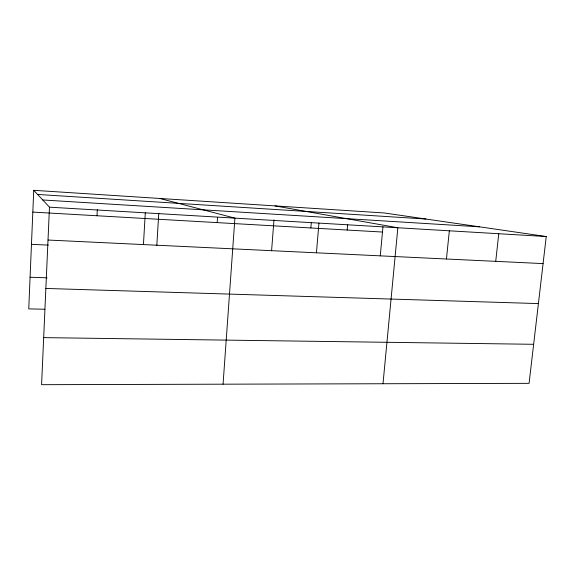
<?xml version="1.0" encoding="UTF-8"?>
<svg xmlns="http://www.w3.org/2000/svg" width="575" height="575" viewBox="0 0 575 575"><rect width="100%" height="100%" fill="white"/><g stroke="black" fill="none" stroke-linecap="round" stroke-linejoin="round"><path stroke-width="0.86" d="M33.738 190.311L49.472 207.18L41.587 384.689L529.079 383.338L546.25 236.533L384.258 212.966L33.738 190.311L28.75 308.876L44.821 309.257M97.01 215.762L97.326 209.552M143.441 244.576L145.295 212.843M156.81 245.676L158.772 213.196M217.185 222.618L217.551 217.307M223.057 384.186L234.916 218.141L159.656 198.447M271.58 250.865L273.98 219.765M310.859 227.959L311.305 222.604M316.451 252.813L318.938 223.107M347.171 230.029L347.638 224.753M380.262 255.897L382.964 226.838M383 383.741L397.85 227.765L275.051 205.908M446.444 259.002L449.341 230.812M495.729 261.352L498.762 233.73M43.678 337.626L533.643 344.296M45.863 288.449L538.408 303.586M30.08 277.243L47.114 277.833M31.467 244.339L48.336 245.115M48.012 240.034L543.08 263.602M32.818 212.096L382.483 232.048M49.472 207.18L546.25 236.533M42.751 199.978L479.442 226.816M37.598 194.451L425.867 219.018"/></g></svg>
